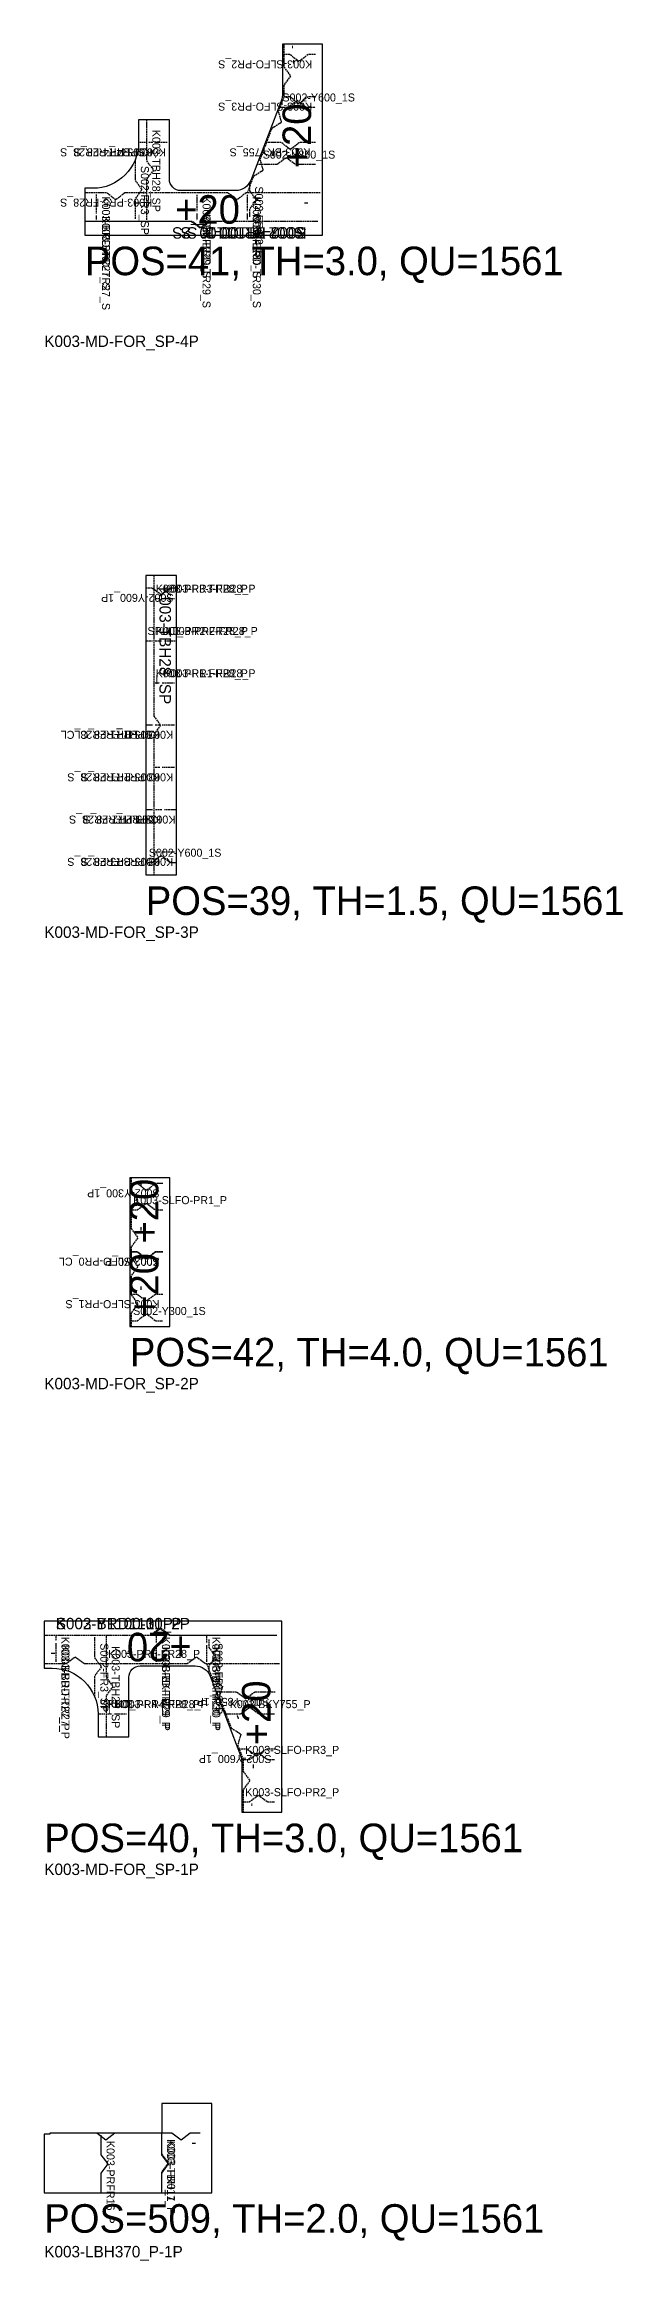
# Model space of a CAD drawing. Header units: inches. Extents: x -22688 to 5506, y -4302 to 14985.
# Drawn here: x -9172 to -6641, y -4302 to 5394 of the extents above; entities that cross this region are included whole.
import ezdxf

# ---------------------------------------------------------------- set-up
doc = ezdxf.new("R2010")
doc.units = ezdxf.units.IN
doc.header["$MEASUREMENT"] = 0
doc.linetypes.add('Dashed', pattern=[10, 7.5, -2.5])
doc.layers.get('0').update_dxf_attribs({"linetype": 'CONTINUOUS'})

msp = doc.modelspace()

# ---------------------------------------------------------------- linework, layer by layer
at = {"color": 7, "linetype": 'Dashed'}
for p, q in [((-8124.259825, 5394.453387), (-8124.259825, 5349.453692)), ((-8729.258604, 4964.453081), (-8754.258604, 4964.453081)), ((-8697.260923, 4964.453081), (-8717.75958, 4964.453081)), ((-8634.260435, 4964.453081), (-8687.760801, 4964.453081)), ((-8944.259519, 4737.453417), (-8944.259519, 4654.453234)), ((-8697.260923, 4744.453387), (-8717.75958, 4744.453387)), ((-8504.258604, 4736.453204), (-8504.258604, 4664.453081)), ((-8504.258604, 4654.953722), (-8504.258604, 4624.453692)), ((-8284.260435, 4736.453204), (-8284.260435, 4664.453081)), ((-8284.260435, 4654.953722), (-8284.260435, 4624.453692)), ((-8944.259519, 4644.953112), (-8944.259519, 4624.453692)), ((-8686.259336, 2970.404009), (-8665.760679, 2970.404009)), ((-8656.260557, 2970.404009), (-8602.760191, 2970.404009)), ((-8722.75836, 2785.403399), (-8697.75836, 2785.403399)), ((-8686.259336, 2785.403399), (-8657.258482, 2785.403399)), ((-8646.259947, 2785.403399), (-8592.75958, 2785.403399)), ((-8686.259336, 2600.403551), (-8665.760679, 2600.403551)), ((-8656.260557, 2600.403551), (-8602.760191, 2600.403551)), ((-8697.75836, 2416.403918), (-8722.75836, 2416.403918)), ((-8665.760679, 2416.153674), (-8686.259336, 2416.153674)), ((-8602.760191, 2416.153674), (-8656.260557, 2416.153674)), ((-8665.760679, 2230.403857), (-8686.259336, 2230.403857)), ((-8602.760191, 2230.403857), (-8656.260557, 2230.403857)), ((-8697.75836, 2045.404009), (-8722.75836, 2045.404009)), ((-8657.258482, 2045.404009), (-8686.259336, 2045.404009)), ((-8592.75958, 2045.404009), (-8646.259947, 2045.404009)), ((-8665.760679, 1860.403399), (-8686.259336, 1860.403399)), ((-8602.760191, 1860.403399), (-8656.260557, 1860.403399)), ((-9121.809263, -1569.596525), (-9121.809263, -1590.096517)), ((-9121.809263, -1599.596449), (-9121.809263, -1682.596441)), ((-8681.809873, -1569.596525), (-8681.809873, -1600.096365)), ((-8681.809873, -1609.596487), (-8681.809873, -1681.596418)), ((-8461.808653, -1569.596525), (-8461.808653, -1600.096365)), ((-8461.808653, -1609.596487), (-8461.808653, -1681.596418)), ((-8895.309324, -1689.59641), (-8874.809141, -1689.59641)), ((-8931.809873, -1909.596487), (-8906.809873, -1909.596487)), ((-8895.309324, -1909.596487), (-8874.809141, -1909.596487)), ((-8865.309019, -1909.596487), (-8811.808653, -1909.596487)), ((-8301.811094, -2294.596334), (-8301.811094, -2339.59641))]:
    msp.add_line(p, q, dxfattribs=at)
at = {"color": 7}
for points in [[(-7954.258604, 5394.453387), (-8129.258604, 5394.453387), (-8129.258604, 5181.839709, -0.091655), (-8135.868711, 5146.089129), (-8268.5744, 4799.427752, -0.310767), (-8333.946104, 4754.453234), (-8574.259825, 4754.453234, -0.414214), (-8624.259825, 4804.453234), (-8624.259825, 5064.453081), (-8759.260435, 5064.453081), (-8759.260435, 4964.453081, -0.414214), (-8959.260435, 4764.453081), (-8994.259519, 4764.453081), (-8994.259519, 4559.453539), (-7954.258604, 4559.453539), (-7954.258604, 5394.453387)], [(-7954.258604, 5394.453387), (-8129.258604, 5394.453387), (-8129.258604, 5181.839709, -0.091655), (-8135.868711, 5146.089129), (-8268.5744, 4799.427752, -0.310767), (-8333.946104, 4754.453234), (-8574.259825, 4754.453234, -0.414214), (-8624.259825, 4804.453234), (-8624.259825, 5064.453081), (-8759.260435, 5064.453081), (-8759.260435, 4964.453081, -0.414214), (-8959.260435, 4764.453081), (-8994.259519, 4764.453081), (-8994.259519, 4559.453539), (-7954.258604, 4559.453539), (-7954.258604, 5394.453387)], [(-8936.810179, -2009.596487), (-8801.811094, -2009.596487), (-8801.811094, -1749.596449, -0.414214), (-8751.811094, -1699.596449), (-8511.497373, -1699.596449, -0.310758), (-8446.122617, -1744.570776), (-8313.419981, -2091.231962, -0.091654), (-8306.809873, -2126.982732), (-8306.809873, -2339.59641), (-8131.809873, -2339.59641), (-8131.809873, -1504.596372), (-9171.809263, -1504.596372), (-9171.809263, -1709.596487), (-9136.810179, -1709.596487, -0.414214), (-8936.810179, -1909.596487), (-8936.810179, -2009.596487)], [(-8936.810179, -2009.596487), (-8801.811094, -2009.596487), (-8801.811094, -1749.596449, -0.414214), (-8751.811094, -1699.596449), (-8511.497373, -1699.596449, -0.310758), (-8446.122617, -1744.570776), (-8313.419981, -2091.231962, -0.091654), (-8306.809873, -2126.982732), (-8306.809873, -2339.59641), (-8131.809873, -2339.59641), (-8131.809873, -1504.596372), (-9171.809263, -1504.596372), (-9171.809263, -1709.596487), (-9136.810179, -1709.596487, -0.414214), (-8936.810179, -1909.596487), (-8936.810179, -2009.596487)]]:
    msp.add_lwpolyline(points, format="xyb", dxfattribs=at)
at = {"color": 7, "linetype": 'Dashed'}
for points in [[(-7985.261411, 5349.453692), (-8017.259092, 5349.453692), (-8057.258482, 5319.453387), (-8097.260923, 5349.453692), (-8129.258604, 5349.453692)], [(-8124.259825, 5347.453265), (-8124.259825, 5295.953326), (-8094.261045, 5255.953173), (-8124.259825, 5215.95302), (-8124.259825, 5164.453081)], [(-8124.259825, 5162.453417), (-8147.856016, 5100.810198), (-8134.138365, 5052.728991), (-8176.454038, 5026.0963), (-8200.05023, 4964.453081)], [(-8146.064634, 5119.453387), (-8105.161924, 5119.453387), (-8065.162534, 5149.453692), (-8025.163145, 5119.453387), (-7984.260435, 5119.453387)], [(-7985.261411, 5164.453081), (-8017.259092, 5164.453081), (-8057.258482, 5134.453539), (-8097.260923, 5164.453081), (-8129.258604, 5164.453081)], [(-8724.259825, 5064.453081), (-8724.259825, 4884.453539), (-8694.261045, 4844.453387), (-8724.259825, 4804.453234), (-8724.259825, 4624.453692)], [(-8200.810117, 4962.453417), (-8228.236265, 4890.809588), (-8214.518614, 4842.728381), (-8256.834287, 4816.097216), (-8284.260435, 4744.453387)], [(-7984.956236, 4964.453081), (-8054.954405, 4964.453081), (-8094.953794, 4934.453539), (-8134.953184, 4964.453081), (-8204.951353, 4964.453081)], [(-8774.259825, 4888.459734), (-8774.259825, 4798.957018), (-8744.261045, 4758.956866), (-8774.259825, 4718.956713), (-8774.259825, 4629.453234)], [(-8241.767759, 4869.453387), (-8153.013487, 4869.453387), (-8113.014097, 4899.453692), (-8073.014707, 4869.453387), (-7984.260435, 4869.453387)], [(-8274.259825, 4787.882189), (-8274.259825, 4753.668169), (-8244.261045, 4713.668017), (-8274.259825, 4673.667864), (-8274.259825, 4639.453081)], [(-8724.259825, 4744.453387), (-8819.261045, 4744.453387), (-8859.260435, 4714.453081), (-8899.259825, 4744.453387), (-8994.259519, 4744.453387)], [(-7965.058775, 4744.453387), (-8288.911314, 4744.453387), (-8328.910703, 4714.453081), (-8368.910093, 4744.453387), (-8692.75958, 4744.453387)], [(-7984.260435, 4619.453387), (-8449.259825, 4619.453387), (-8489.259214, 4589.453081), (-8529.258604, 4619.453387), (-8994.259519, 4619.453387)], [(-7974.259825, 4619.453387), (-8444.261045, 4619.453387), (-8484.260435, 4589.453081), (-8524.259825, 4619.453387), (-8994.259519, 4619.453387)], [(-7974.259825, 4619.453387), (-8444.261045, 4619.453387), (-8484.260435, 4589.453081), (-8524.259825, 4619.453387), (-8994.259519, 4619.453387)], [(-8592.75958, 3015.403704), (-8620.25897, 3015.403704), (-8660.25836, 2985.403399), (-8700.260801, 3015.403704), (-8727.760191, 3015.403704)], [(-8692.75958, 3070.404009), (-8692.75958, 2455.403857), (-8662.760801, 2415.403704), (-8692.75958, 2375.403551), (-8692.75958, 1760.403399)], [(-8727.760191, 1815.403704), (-8700.260801, 1815.403704), (-8660.25836, 1845.404009), (-8620.25897, 1815.403704), (-8592.75958, 1815.403704)], [(-8652.409239, 410.40378), (-8684.907408, 410.40378), (-8724.909849, 380.403857), (-8764.909239, 410.40378), (-8797.407408, 410.40378)], [(-8792.408628, 435.40378), (-8792.408628, 376.403765), (-8762.409849, 336.403612), (-8792.408628, 296.403841), (-8792.408628, 237.403826)], [(-8797.407408, 295.403628), (-8765.409727, 295.403628), (-8725.407285, 325.403933), (-8685.407896, 295.403628), (-8653.410215, 295.403628)], [(-8792.408628, 235.40378), (-8792.408628, 213.403658), (-8762.409849, 173.403887), (-8792.408628, 133.403735), (-8792.408628, 111.403612)], [(-8653.410215, 111.403612), (-8685.407896, 111.403612), (-8725.407285, 81.403689), (-8765.409727, 111.403612), (-8797.407408, 111.403612)], [(-8652.409239, 110.40378), (-8684.907408, 110.40378), (-8724.909849, 80.403857), (-8764.909239, 110.40378), (-8797.407408, 110.40378)], [(-8792.408628, 109.403948), (-8792.408628, 87.403826), (-8762.409849, 47.403674), (-8792.408628, 7.403902), (-8792.408628, -14.59622)], [(-8653.410215, -74.596067), (-8685.407896, -74.596067), (-8725.407285, -104.596372), (-8765.409727, -74.596067), (-8797.407408, -74.596067)], [(-8792.408628, -16.596265), (-8792.408628, -75.596281), (-8762.409849, -115.596052), (-8792.408628, -155.596204), (-8792.408628, -214.59622)], [(-8797.407408, -189.59622), (-8764.909239, -189.59622), (-8724.909849, -159.596296), (-8684.907408, -189.59622), (-8652.409239, -189.59622)], [(-9171.809263, -1564.596601), (-8706.809873, -1564.596601), (-8666.810484, -1534.596296), (-8626.811094, -1564.596601), (-8161.808653, -1564.596601)], [(-9171.809263, -1564.596601), (-8701.811094, -1564.596601), (-8661.808653, -1534.596296), (-8621.809263, -1564.596601), (-8151.811094, -1564.596601)], [(-9171.809263, -1564.596601), (-8701.811094, -1564.596601), (-8661.808653, -1534.596296), (-8621.809263, -1564.596601), (-8151.811094, -1564.596601)], [(-8951.809568, -1574.596449), (-8951.809568, -1664.099737), (-8921.809263, -1704.099699), (-8951.809568, -1744.099661), (-8951.809568, -1833.602949)], [(-8901.809568, -1569.596525), (-8901.809568, -1749.596449), (-8871.809263, -1789.59641), (-8901.809568, -1829.596372), (-8901.809568, -2009.596487)], [(-8451.811094, -1584.596296), (-8451.811094, -1618.810888), (-8421.809263, -1658.81085), (-8451.811094, -1698.811002), (-8451.811094, -1733.025404)], [(-9171.809263, -1689.59641), (-9076.809568, -1689.59641), (-9036.810179, -1659.596487), (-8996.809263, -1689.59641), (-8901.809568, -1689.59641)], [(-8870.309324, -1689.59641), (-8546.458311, -1689.59641), (-8506.458921, -1659.596487), (-8466.459532, -1689.59641), (-8142.610044, -1689.59641)], [(-8461.808653, -1689.59641), (-8434.385557, -1761.239858), (-8392.066831, -1787.871404), (-8405.784483, -1835.952993), (-8378.358335, -1907.596441)], [(-8161.808653, -1814.59641), (-8250.562925, -1814.59641), (-8290.562315, -1844.596334), (-8330.561704, -1814.59641), (-8419.315977, -1814.59641)], [(-8382.502622, -1909.596487), (-8312.504453, -1909.596487), (-8272.505064, -1879.596372), (-8232.502622, -1909.596487), (-8162.504453, -1909.596487)], [(-8377.598448, -1909.596487), (-8354.005308, -1971.239706), (-8311.686582, -1997.872015), (-8325.404234, -2045.953222), (-8301.811094, -2107.596441)], [(-8161.808653, -2064.59641), (-8202.711363, -2064.59641), (-8242.713804, -2094.596334), (-8282.713194, -2064.59641), (-8323.615904, -2064.59641)], [(-8306.809873, -2109.596487), (-8274.809141, -2109.596487), (-8234.809751, -2079.596372), (-8194.810362, -2109.596487), (-8162.809629, -2109.596487)], [(-8301.811094, -2109.596487), (-8301.811094, -2161.096426), (-8271.809263, -2201.096388), (-8301.811094, -2241.096349), (-8301.811094, -2292.596479)], [(-8306.809873, -2294.596334), (-8274.809141, -2294.596334), (-8234.809751, -2264.59641), (-8194.810362, -2294.596334), (-8162.809629, -2294.596334)], [(-8659.309263, -3744.596334), (-8659.309263, -3834.496351), (-8629.310484, -3874.496408), (-8659.309263, -3914.49637), (-8659.309263, -4004.396387)]]:
    msp.add_lwpolyline(points, dxfattribs=at)
at = {"color": 7}
for points in [[(-8727.760191, 1760.403399), (-8592.75958, 1760.403399), (-8592.75958, 3070.404009), (-8727.760191, 3070.404009), (-8727.760191, 1760.403399)], [(-8727.760191, 1760.403399), (-8592.75958, 1760.403399), (-8592.75958, 3070.404009), (-8727.760191, 3070.404009), (-8727.760191, 1760.403399)], [(-8622.407408, 435.40378), (-8797.407408, 435.40378), (-8797.407408, -214.59622), (-8622.407408, -214.59622), (-8622.407408, 110.40378), (-8622.407408, 435.40378)], [(-8622.407408, 435.40378), (-8797.407408, 435.40378), (-8797.407408, -214.59622), (-8622.407408, -214.59622), (-8622.407408, 110.40378), (-8622.407408, 435.40378)], [(-9171.809263, -4004.596372), (-8439.311094, -4004.596372), (-8439.311094, -3614.59641), (-8657.81085, -3614.59641), (-8657.81085, -3744.596334), (-9147.309751, -3744.596334), (-9147.309751, -3747.596403), (-9171.809263, -3747.596403), (-9171.809263, -4004.596372)], [(-9171.809263, -4004.596372), (-8439.311094, -4004.596372), (-8439.311094, -3614.59641), (-8657.81085, -3614.59641), (-8657.81085, -3744.596334), (-9147.309751, -3744.596334), (-9147.309751, -3747.596403), (-9171.809263, -3747.596403), (-9171.809263, -4004.596372)], [(-8657.81085, -3744.596334), (-8862.559385, -3744.596334), (-8902.560301, -3774.596353), (-8942.55969, -3744.596334), (-9147.309751, -3744.596334)], [(-8924.310179, -3752.596326), (-8924.310179, -3838.596388), (-8894.309873, -3878.596349), (-8924.310179, -3918.596407), (-8924.310179, -4004.596372)], [(-8659.309263, -3752.596326), (-8659.309263, -3838.596388), (-8629.310484, -3878.596349), (-8659.309263, -3918.596407), (-8659.309263, -4004.596372)], [(-8489.311094, -3744.596334), (-8533.558531, -3744.596334), (-8573.560972, -3774.596353), (-8613.560362, -3744.596334), (-8657.81085, -3744.596334)]]:
    msp.add_lwpolyline(points, dxfattribs=at)

# ---------------------------------------------------------------- texts
for s, height, rotation, p in [('K003-SLFO-PR2_S', 34.999999, 180, (-7999.659605, 5324.453692)), ('-', 34.999999, 270, (-8099.259825, 5389.95357)), ('-', 50, 270, (-8099.259825, 5329.153399)), ('K003-SLFO-PR3_S', 34.999999, 180, (-7999.659605, 5139.453081)), ('+20', 125, 90, (-8004.258604, 4851.953081)), ('-', 50, 249.05426, (-8108.491392, 5133.71654)), ('K003-PR4-FR28_S', 34.999999, 180, (-8699.308653, 4939.453081)), ('K003-PR4-FR28_S', 34.999999, 180, (-8639.610166, 4939.453081)), ('SPLIT_', 34.999999, 180, (-8731.761045, 4939.453081)), ('K003-TBH28_SP', 34.999999, 270, (-8699.259825, 5020.4536)), ('K003-BKY755_S', 34.999999, 180, (-8006.953306, 4939.453081)), ('S002-FR3_SP', 34.999999, 270, (-8749.259825, 4862.559466)), ('-', 50, 249.053253, (-8185.807676, 4931.716112)), ('S002-FR1-2_S', 34.999999, 270, (-8249.259825, 4773.039202)), ('K003-PR5-FR28_S', 34.999999, 180, (-8699.308653, 4719.453387)), ('K003-BRD-TR27_S', 34.999999, 270, (-8919.259519, 4729.153399)), ('-', 50, 180, (-8751.258726, 4719.453387)), ('K003-BKFR29_S', 34.999999, 270, (-8479.258604, 4729.253344)), ('K003-BKFR30_S', 34.999999, 270, (-8259.260435, 4729.253344)), ('-', 50, 180, (-8015.058775, 4719.453387)), ('K003-BRD-TR27_S', 34.999999, 270, (-8919.259519, 4642.903094)), ('K003-BRD1100_2S', 50, 180, (-8024.259825, 4594.453387)), ('S002-Y1100-10_S', 50, 180, (-8024.259825, 4594.453387)), ('S002-Y1100-3_S', 50, 180, (-8034.260435, 4594.453387)), ('K003-BRD-TR29_S', 34.999999, 270, (-8479.258604, 4651.90349)), ('K003-BRD-TR30_S', 34.999999, 270, (-8259.260435, 4651.90349)), ('K003-TBH28_SP', 50, 270, (-8667.75958, 3020.404009)), ('S002-Y600_1P', 34.999999, 180, (-8606.260557, 2990.403704)), ('K003-PR1-FR28_CL', 34.999999, 180, (-8667.808409, 2391.153674)), ('K003-PR1-FR28_CL', 34.999999, 180, (-8608.109922, 2391.153674)), ('SPLIT_', 34.999999, 180, (-8700.260801, 2391.403918)), ('K003-PR1-FR28_S', 34.999999, 180, (-8667.808409, 2205.403857)), ('K003-PR1-FR28_S', 34.999999, 180, (-8608.109922, 2205.403857)), ('K003-PR2-FR28_S', 34.999999, 180, (-8660.160703, 2020.404009)), ('K003-PR2-FR28_S', 34.999999, 180, (-8598.109312, 2020.404009)), ('SPLIT_', 34.999999, 180, (-8700.260801, 2020.404009)), ('K003-PR3-FR28_S', 34.999999, 180, (-8667.808409, 1835.403399)), ('K003-PR3-FR28_S', 34.999999, 180, (-8608.109922, 1835.403399)), ('S002-Y300_1P', 34.999999, 180, (-8666.90814, 385.40378)), ('+20', 125, 90, (-8672.407408, 147.90378)), ('-', 50, 270, (-8767.408628, 415.603976)), ('-', 50, 270, (-8767.408628, 223.003725)), ('+20', 125, 90, (-8672.407408, -177.09622)), ('K003-SLFO-PR0_CL', 34.999999, 180, (-8667.808409, 86.403612)), ('S002-Y0_P', 34.999999, 180, (-8666.90814, 85.40378)), ('-', 50, 270, (-8767.408628, 97.003893)), ('K003-SLFO-PR1_S', 34.999999, 180, (-8667.808409, -99.596067)), ('-', 50, 270, (-8767.408628, -36.39607)), ('K003-BRD-TR27_P', 34.999999, 270, (-9096.809263, -1571.646543)), ('K003-BRD-TR27_P', 34.999999, 270, (-9096.809263, -1607.896467)), ('S002-FR3_SP', 34.999999, 270, (-8926.809568, -1600.497099)), ('K003-TBH28_SP', 34.999999, 270, (-8876.809568, -1613.596388)), ('+20', 125, 180, (-8526.811094, -1554.596372)), ('K003-BRD-TR29_P', 34.999999, 270, (-8656.809873, -1572.646375)), ('K003-BKFR29_P', 34.999999, 270, (-8656.809873, -1616.796346)), ('K003-BRD-TR30_P', 34.999999, 270, (-8436.808653, -1572.646375)), ('K003-BKFR30_P', 34.999999, 270, (-8436.808653, -1616.796346)), ('S002-FR1-2_P', 34.999999, 270, (-8426.811094, -1599.439283)), ('-', 50, 290.946747, (-8430.116148, -1702.458997)), ('S002-Y850_1P', 34.999999, 180, (-8187.559385, -1839.59641)), ('+20', 125, 90, (-8181.809873, -2047.096487)), ('-', 50, 290.94574, (-8346.671934, -1920.459409)), ('S002-Y600_1P', 34.999999, 180, (-8177.989073, -2089.59641)), ('-', 50, 270, (-8276.811094, -2127.896352)), ('-', 34.999999, 270, (-8276.811094, -2299.096342)), ('K003-TBH17_P', 34.999999, 270, (-8634.309263, -3770.576425)), ('K003-PRFR16_P', 34.999999, 270, (-8899.310179, -3777.796407)), ('K003-FR0_1', 34.999999, 270, (-8634.309263, -3777.796407)), ('-', 50, 180, (-8506.159849, -3769.596334)), ('-', 50, 180, (-8506.159849, -3769.596334))]:
    msp.add_text(s, height=height, rotation=rotation, dxfattribs=at).set_placement(p)
for s, height, p in [('S002-Y600_1S', 34.999999, (-8129.884214, 5144.453387)), ('S002-Y850_1S', 34.999999, (-8216.017027, 4894.453387)), ('+20', 125, (-8599.259825, 4609.453539)), ('POS=41, TH=3.0, QU=1561', 125, (-8994.259519, 4384.453539)), ('K003-MD-FOR_SP-4P', 50, (-9171.809263, 4070.403246)), ('K003-PR3-FR28_P', 34.999999, (-8684.208555, 2995.404009)), ('K003-PR3-FR28_P', 34.999999, (-8650.910825, 2995.404009)), ('SPLIT_', 34.999999, (-8720.25897, 2810.403399)), ('K003-PR2-FR28_P', 34.999999, (-8683.360166, 2810.403399)), ('K003-PR2-FR28_P', 34.999999, (-8640.910215, 2810.403399)), ('K003-PR1-FR28_P', 34.999999, (-8684.208555, 2625.403551)), ('K003-PR1-FR28_P', 34.999999, (-8650.910825, 2625.403551)), ('S002-Y600_1S', 34.999999, (-8714.259214, 1840.403704)), ('POS=39, TH=1.5, QU=1561', 125, (-8727.760191, 1585.40378)), ('K003-MD-FOR_SP-3P', 50, (-9171.809263, 1485.40378)), ('K003-SLFO-PR1_P', 34.999999, (-8783.009214, 320.403628)), ('S002-Y300_1S', 34.999999, (-8782.908506, -164.59622)), ('POS=42, TH=4.0, QU=1561', 125, (-8797.407408, -389.59622)), ('K003-MD-FOR_SP-2P', 50, (-9171.809263, -489.59622)), ('S002-Y1100-3_P', 50, (-9121.809263, -1539.596601)), ('S002-Y1100-11_P', 50, (-9121.809263, -1539.596601)), ('K003-BRD1100_2P', 50, (-9121.809263, -1539.596601)), ('-', 50, (-9144.810362, -1664.59641)), ('K003-PR5-FR28_P', 34.999999, (-8893.260069, -1664.59641)), ('-', 50, (-8820.31085, -1664.59641)), ('SPLIT_', 34.999999, (-8929.308958, -1884.596487)), ('K003-PR4-FR28_P', 34.999999, (-8893.260069, -1884.596487)), ('K003-PR4-FR28_P', 34.999999, (-8859.959287, -1884.596487)), ('K003-BKY755_P', 34.999999, (-8360.5025, -1884.596487)), ('K003-SLFO-PR3_P', 34.999999, (-8292.408628, -2084.596487)), ('K003-SLFO-PR2_P', 34.999999, (-8292.408628, -2269.596334)), ('POS=40, TH=3.0, QU=1561', 125, (-9171.809263, -2514.59641)), ('K003-MD-FOR_SP-1P', 50, (-9171.809263, -2614.59641)), ('POS=509, TH=2.0, QU=1561', 125, (-9171.809263, -4179.596372)), ('K003-LBH370_P-1P', 50, (-9171.809263, -4287.296386))]:
    msp.add_text(s, height=height, dxfattribs=at).set_placement(p)

doc.saveas('drawing.dxf')
